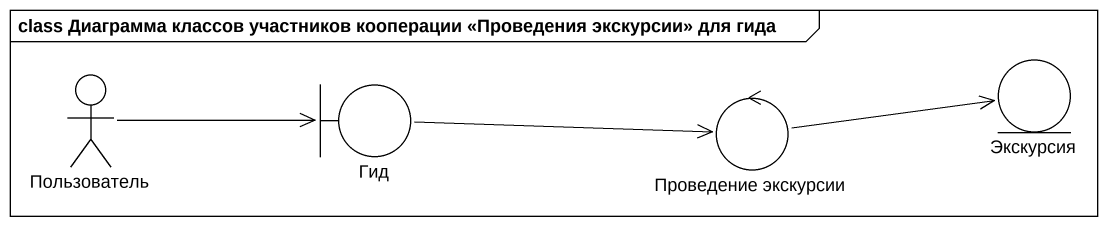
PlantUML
@startuml
mainframe class Диаграмма классов участников кооперации <<Проведения экскурсии>> для гида
actor Пользователь
boundary Гид
control "Проведение экскурсии" as Проведение_экскурсии
entity Экскурсия
Пользователь -right-> Гид
Гид -right-> Проведение_экскурсии
Проведение_экскурсии -right-> Экскурсия
@enduml
